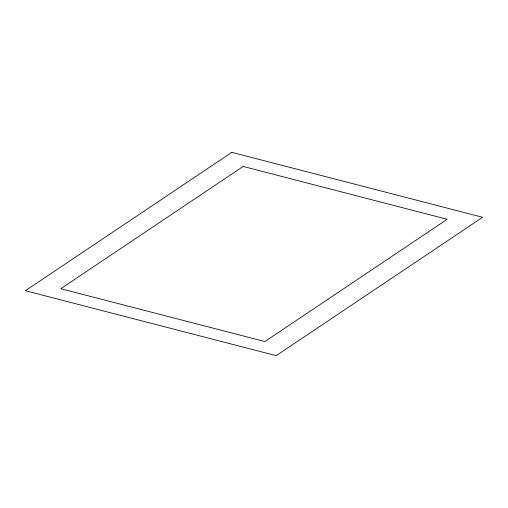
<?xml version="1.0" encoding="UTF-8"?>
<svg xmlns="http://www.w3.org/2000/svg" width="508" height="508" viewBox="0 0 508 508"><rect width="100%" height="100%" fill="white"/><g stroke="black" fill="none" stroke-linecap="round" stroke-linejoin="round"><path stroke-width="0.76" d="M231.807 152.337L25.4 290.722L276.193 355.663L482.6 217.278L231.807 152.337M243.154 166.446L60.795 288.715L264.846 341.554L447.205 219.285L243.154 166.446"/></g></svg>
